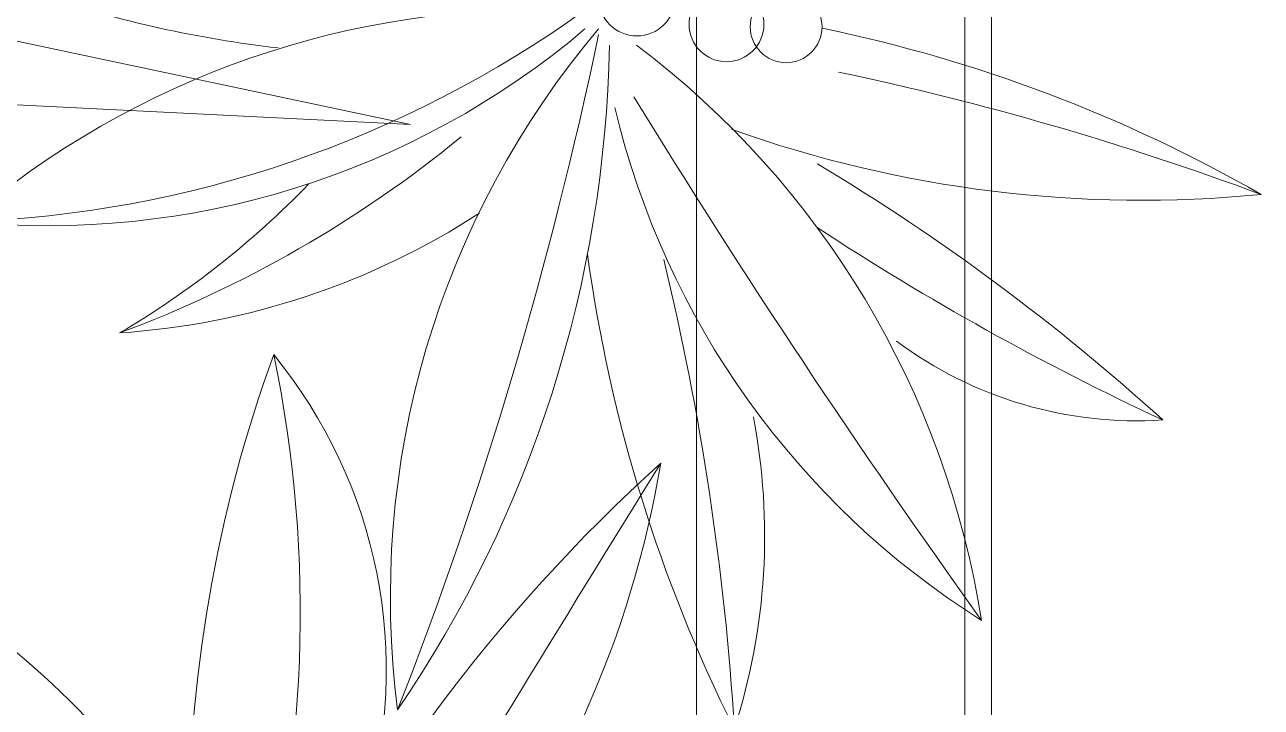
# Model space of a CAD drawing. Header units: millimetres. Extents: x 46404 to 154333, y -1327 to 55734.
# Drawn here: x 60402.1 to 60863.1, y 53857.5 to 54112.1 of the extents above; entities that cross this region are included whole.
import ezdxf

# ---------------------------------------------------------------- set-up
doc = ezdxf.new("R2010")
doc.units = ezdxf.units.MM
for name, color, linetype, lineweight in [('A-WALL', 113, 'Continuous', 18), ('G-IMPT-2', 8, 'Continuous', 18), ('L-PLNT', 71, 'Continuous', 18), ('L-PLNT-1', 253, 'Continuous', 18)]:
    doc.layers.add(name, color=color, linetype=linetype, lineweight=lineweight)

# ---------------------------------------------------------------- blocks, each defined once
blk = doc.blocks.new('CAY MAI VAN PHUC - CAY DUC SOC_dwg-2256080-TKCS_RAMP NKT 1 - MẶT BẰNG')
at = {"layer": 'G-IMPT-2', "flags": 128}
blk.add_lwpolyline([(-472.63, 306.73), (-359.57, 246.93), (-426.08, 246.93), (-446.03, 207.06), (-419.43, 173.84), (-452.68, 167.2), (-465.98, 67.53), (-439.38, 67.53), (-472.63, 47.6), (-439.38, 14.37), (-878.31, -78.65), (-80.26, -38.78), (-472.63, -105.23), (-446.03, -204.89), (-419.43, -198.25), (-419.43, -238.12), (-352.92, -324.49)], dxfattribs=at)
blk = doc.blocks.new('CAY MAI VAN PHUC - CAY BONG TRANG-2256527-TKCS_RAMP NKT 1 - MẶT BẰNG')
at = {"extrusion": (0, 0, -1), "xscale": 0.7894736842105263, "yscale": 0.7894736842105263, "zscale": -0.7894736842105263, "rotation": 180}
blk.add_blockref('CAY MAI VAN PHUC - CAY DUC SOC_dwg-2256080-TKCS_RAMP NKT 1 - MẶT BẰNG', (0, 0), dxfattribs=at)
blk = doc.blocks.new('CAY DUA VAN PHAT - CAY DUA VAN PHAT_dwg-2253781-TKCS_RAMP NKT 1 - MẶT BẰNG')
at = {"layer": 'G-IMPT-2'}
for centre, radius in [((-146.76, 465.48), 28.54), ((-126.9, 398.7), 27.88), ((-125.07, 354.24), 26.78)]:
    blk.add_circle(centre, radius, dxfattribs=at)
for centre, radius, start, end in [((5.95, 342.33), 797.16, 32.80883, 72.67027), ((1228.07, 1817.95), 1216.67, 215.97087, 241.57597), ((779.81, 1288.74), 567.56, 199.06916, 255.84865), ((519.72, 537.8), 657.82, 139.40241, 182.22196), ((-816.88, 994.26), 837.6, 324.19163, 358.05796), ((-595.85, 904.41), 619.15, 319.72962, 5.69701), ((-980.63, 631.94), 877.2, 6.61656, 18.28498), ((-734.13, 1162.59), 893.42, 320.68015, 339.59855), ((-466.22, 1185.69), 660.47, 313.95882, 329.56689), ((-453.71, 887.69), 558.16, 326.90571, 356.24571), ((478.87, -252.08), 1051.7, 89.46131, 109.98389), ((311.62, 1657.04), 940.58, 258.21063, 286.24623), ((1139.97, -402.53), 1267.2, 115.21824, 137.85612), ((354.97, 1024.5), 372.19, 230.74454, 286.70355), ((17875.27, -28108.81), 33583.9, 121.033453, 121.755144), ((300.46, -7.06), 656.38, 82.64497, 130.22753), ((-760.74, 3572.92), 3144.94, 281.76683, 291.3553), ((-128.19, 1396.14), 910.32, 271.06337, 304.27673), ((76.52, 1194.14), 756.6, 279.42347, 308.93899), ((-109.01, -621.37), 1134.17, 63.40929, 82.21971), ((-208.71, -123.73), 622.53, 32.2613, 76.62972), ((421.34, 867.87), 667.4, 217.05305, 261.06763), ((-3546.81, -5190.94), 6639.96, 54.408023, 58.453572), ((521.93, 2402.9), 2013.85, 256.40514, 266.49049), ((-904.34, 89.18), 908.72, 354.36811, 19.65628), ((254.56, 841.1), 470.86, 259.15117, 287.81968), ((960.91, 550.93), 1107.65, 191.63825, 209.82735), ((1370.35, 1164.74), 1623.62, 210.89916, 222.23434), ((-1680.14, -787.22), 2038.89, 24.96732, 33.2653), ((2080.78, 773.22), 2219.8, 191.90827, 200.38503), ((-131.34, 92.71), 300.17, 356.31182, 36.63775)]:
    blk.add_arc(centre, radius, start, end, dxfattribs=at)
blk = doc.blocks.new('CAY DUA VAN PHAT - CAY DUA VAN PHAT_dwg-V10-TKCS_RAMP NKT 1 - MẶT BẰNG')
at = {"layer": 'G-IMPT-2'}
for centre, radius in [((-146.76, 465.48), 28.54), ((-126.9, 398.7), 27.88), ((-125.07, 354.24), 26.78)]:
    blk.add_circle(centre, radius, dxfattribs=at)
for centre, radius, start, end in [((5.95, 342.33), 797.16, 32.80883, 72.67027), ((1228.07, 1817.95), 1216.67, 215.97087, 241.57597), ((779.81, 1288.74), 567.56, 199.06916, 255.84865), ((519.72, 537.8), 657.82, 139.40241, 182.22196), ((-816.88, 994.26), 837.6, 324.19163, 358.05796), ((-595.85, 904.41), 619.15, 319.72962, 5.69701), ((-980.63, 631.94), 877.2, 6.61656, 18.28498), ((-734.13, 1162.59), 893.42, 320.68015, 339.59855), ((-466.22, 1185.69), 660.47, 313.95882, 329.56689), ((-453.71, 887.69), 558.16, 326.90571, 356.24571), ((478.87, -252.08), 1051.7, 89.46131, 109.98389), ((311.62, 1657.04), 940.58, 258.21063, 286.24623), ((1139.97, -402.53), 1267.2, 115.21824, 137.85612), ((354.97, 1024.5), 372.19, 230.74454, 286.70355), ((17875.27, -28108.81), 33583.9, 121.033453, 121.755144), ((300.46, -7.06), 656.38, 82.64497, 130.22753), ((-760.74, 3572.92), 3144.94, 281.76683, 291.3553), ((-128.19, 1396.14), 910.32, 271.06337, 304.27673), ((76.52, 1194.14), 756.6, 279.42347, 308.93899), ((-109.01, -621.37), 1134.17, 63.40929, 82.21971), ((-208.71, -123.73), 622.53, 32.2613, 76.62972), ((421.34, 867.87), 667.4, 217.05305, 261.06763), ((-3546.81, -5190.94), 6639.96, 54.408023, 58.453572), ((521.93, 2402.9), 2013.85, 256.40514, 266.49049), ((-904.34, 89.18), 908.72, 354.36811, 19.65628), ((254.56, 841.1), 470.86, 259.15117, 287.81968), ((960.91, 550.93), 1107.65, 191.63825, 209.82735), ((1370.35, 1164.74), 1623.62, 210.89916, 222.23434), ((-1680.14, -787.22), 2038.89, 24.96732, 33.2653), ((2080.78, 773.22), 2219.8, 191.90827, 200.38503), ((-131.34, 92.71), 300.17, 356.31182, 36.63775)]:
    blk.add_arc(centre, radius, start, end, dxfattribs=at)
blk = doc.blocks.new('CAY DUA VAN PHAT - CAY DUA VAN PHAT-V11-TKCS_RAMP NKT 1 - MẶT BẰNG')
at = {"extrusion": (0, 0, -1), "xscale": 0.5, "yscale": 0.5, "zscale": -0.5, "rotation": 180}
for name in ['CAY DUA VAN PHAT - CAY DUA VAN PHAT_dwg-2253781-TKCS_RAMP NKT 1 - MẶT BẰNG', 'CAY DUA VAN PHAT - CAY DUA VAN PHAT_dwg-V10-TKCS_RAMP NKT 1 - MẶT BẰNG']:
    blk.add_blockref(name, (151.82, 370.52), dxfattribs=at)

msp = doc.modelspace()

# ---------------------------------------------------------------- linework, layer by layer
at = {"layer": 'A-WALL'}
for p, q in [((60652.56, 50657.93), (60652.56, 54456.42)), ((60752.56, 54456.42), (60752.56, 50557.93)), ((60762.56, 54456.42), (60762.56, 50547.93))]:
    msp.add_line(p, q, dxfattribs=at)

# ---------------------------------------------------------------- block references
at = {"layer": 'L-PLNT', "rotation": 270.0000000000003}
msp.add_blockref('CAY DUA VAN PHAT - CAY DUA VAN PHAT-V11-TKCS_RAMP NKT 1 - MẶT BẰNG', (60492.56, 53896.94), dxfattribs=at)
at = {"layer": 'L-PLNT-1', "rotation": 180}
msp.add_blockref('CAY MAI VAN PHUC - CAY BONG TRANG-2256527-TKCS_RAMP NKT 1 - MẶT BẰNG', (59852.56, 54136.94), dxfattribs=at)

doc.saveas('drawing.dxf')
